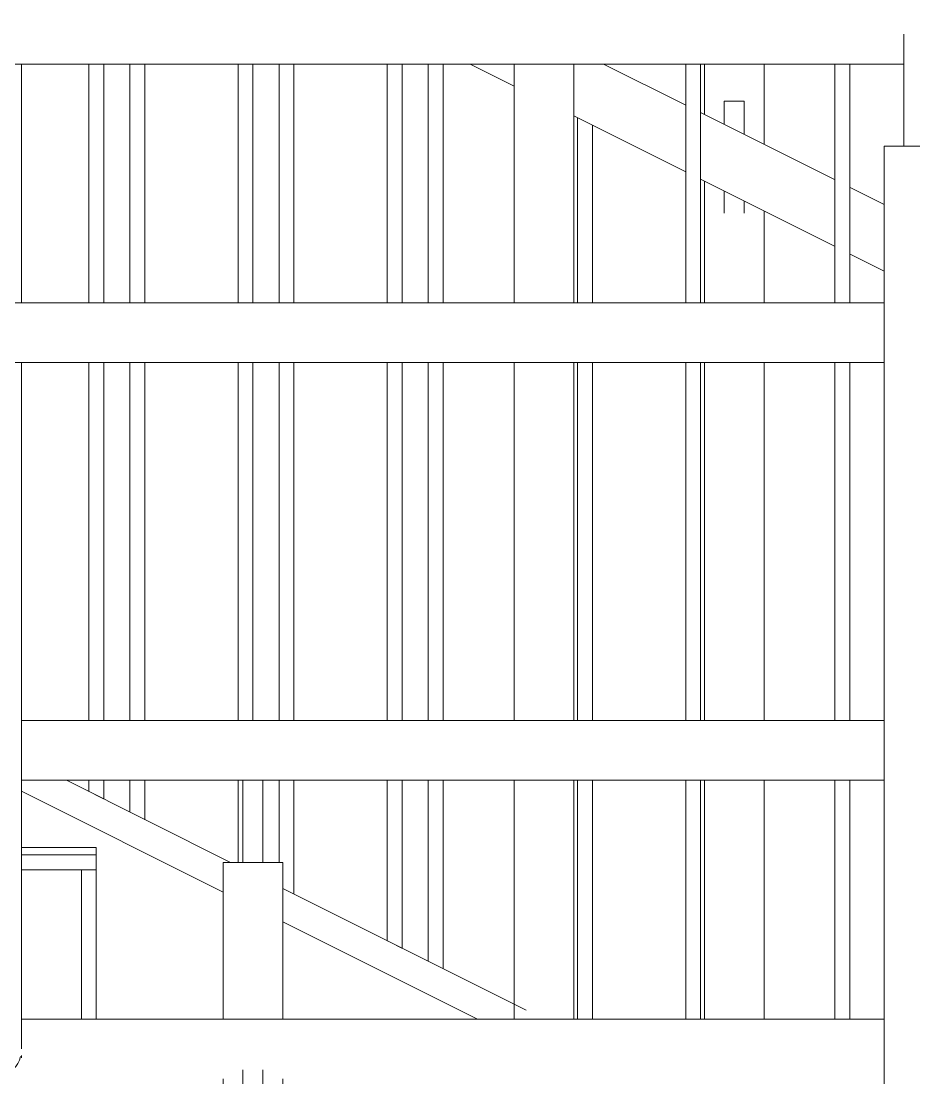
# Model space of a CAD drawing. Header units: millimetres. Extents: x -515342 to 330399, y -224905 to 507333.
# Drawn here: x 327708 to 328306, y 1718 to 2427 of the extents above; entities that cross this region are included whole.
import ezdxf

# ---------------------------------------------------------------- set-up
doc = ezdxf.new("R2010")
doc.units = ezdxf.units.MM
doc.layers.get('0').update_dxf_attribs({"lineweight": 0})
for name, color, linetype, lineweight in [('Лестницы', 7, 'Continuous', 0), ('Ограждение', 7, 'Continuous', 0), ('Стены внутренние', 7, 'Continuous', 0)]:
    doc.layers.add(name, color=color, linetype=linetype, lineweight=lineweight)

# ---------------------------------------------------------------- blocks, each defined once
blk = doc.blocks.new('Ограждение - АР_Ограждение_Балясина_D40 доп поручень 700-V172-О_АР_Эскиз_Фасад 1-12 копия 1')
at = {"layer": 'Ограждение'}
for p, q in [((104976.25, 323.33), (104976.25, 275)), ((104962.91, 275), (104962.91, -680)), ((104962.91, 275), (104982.91, 275)), ((104982.91, 275), (105002.91, 275))]:
    blk.add_line(p, q, dxfattribs=at)
at = {"layer": 'Ограждение', "flags": 128}
blk.add_lwpolyline([(104976.25, 350), (104976.25, 349.98), (104976.25, 349.91), (104976.25, 349.81), (104976.25, 349.66), (104976.25, 349.47), (104976.25, 349.24), (104976.25, 348.96), (104976.25, 348.65), (104976.25, 348.29), (104976.25, 347.89), (104976.25, 347.46), (104976.25, 346.99), (104976.25, 346.48), (104976.25, 345.93), (104976.25, 345.34), (104976.25, 344.72), (104976.25, 344.07), (104976.25, 343.38), (104976.25, 342.66), (104976.25, 341.91), (104976.25, 341.13), (104976.25, 340.32), (104976.25, 339.49), (104976.25, 338.63), (104976.25, 337.74), (104976.25, 336.83), (104976.25, 335.9), (104976.25, 334.95), (104976.25, 333.98), (104976.25, 333), (104976.25, 331.99), (104976.25, 330.98), (104976.25, 329.95), (104976.25, 328.91), (104976.25, 327.87), (104976.25, 326.81), (104976.25, 325.75), (104976.25, 324.69), (104976.25, 323.62), (104976.25, 323.33)], dxfattribs=at)
blk = doc.blocks.new('Ограждение - Ограждение-9721698-О_АР_Эскиз_Фасад 1-12 копия 1')
blk.add_blockref('Ограждение - АР_Ограждение_Балясина_D40 доп поручень 700-V172-О_АР_Эскиз_Фасад 1-12 копия 1', (0, 0))
blk = doc.blocks.new('Тип верхнего поручня - Верхний поручень_Внутренний_-9721743-О_АР_Эскиз_Фасад 1-12 копия 1')
at = {"layer": 'Ограждение'}
for p, q in [((104010, 829.9), (104010, 370)), ((104050, 370), (104050, 829.9)), ((104345, 330), (104345, 170)), ((104385, 170), (104385, 330))]:
    blk.add_line(p, q, dxfattribs=at)
at = {"layer": 'Ограждение', "flags": 128}
blk.add_lwpolyline([(104010, 830), (104010, 829.98), (104010, 829.9)], dxfattribs=at)
blk = doc.blocks.new('Тип перил - Перила_Внутренний_-9721764-О_АР_Эскиз_Фасад 1-12 копия 1')
at = {"layer": 'Ограждение'}
for p, q in [((104010, 330), (104010, 170)), ((104050, 170), (104050, 330)), ((104345, 130), (104345, 37.23)), ((104385, -329.78), (104385, 130)), ((104345, 22.92), (104345, -20.37)), ((104345, -34.68), (104345, -77.97)), ((104345, -92.28), (104345, -135.57)), ((104345, -149.88), (104345, -193.17)), ((104345, -208.47), (104345, -250.77)), ((104345, -265.08), (104345, -307.37)), ((104345, -322.68), (104345, -329.78)), ((104345, -329.78), (104345, -329.94)), ((104385, -329.94), (104385, -329.78))]:
    blk.add_line(p, q, dxfattribs=at)
for start, end in [(195, 251.07206), (288.92794, 345)]:
    blk.add_arc((104365, -330), 20, start, end, dxfattribs=at)
blk = doc.blocks.new('Тип верхнего поручня - Верхний поручень_Внутренний_-9721785-О_АР_Эскиз_Фасад 1-12 копия 1')
at = {"layer": 'Ограждение'}
blk.add_line((104269.58, 330), (104976.25, 330), dxfattribs=at)
blk = doc.blocks.new('Тип перил - Перила_Внутренний_-9721806-О_АР_Эскиз_Фасад 1-12 копия 1')
at = {"layer": 'Ограждение'}
for p, q in [((104962.99, 170), (104282.91, 170)), ((104282.91, 130), (104963.02, 130))]:
    blk.add_line(p, q, dxfattribs=at)
blk = doc.blocks.new('Ограждение - АР_Ограждение_Балясина_D40 доп поручень 700-V197-О_АР_Эскиз_Фасад 1-12 копия 1')
at = {"layer": 'Ограждение'}
for p, q in [((104533.33, -156.67), (104533.33, -205)), ((104546.67, -205), (104546.67, -156.67)), ((104520, -205), (104520, -310.03)), ((104520, -205), (104540, -205)), ((104540, -205), (104560, -205)), ((104560, -310.05), (104560, -205)), ((104533.33, -344.14), (104533.33, -378.33)), ((104546.67, -378.33), (104546.67, -344.14)), ((104520, -350), (104520, -530)), ((104560, -530), (104560, -350))]:
    blk.add_line(p, q, dxfattribs=at)
at = {"layer": 'Ограждение', "flags": 128}
for points in [[(104533.33, -156.67), (104533.33, -155.6), (104533.33, -154.54), (104533.33, -153.47), (104533.33, -152.42), (104533.33, -151.37), (104533.33, -150.33)], [(104546.67, -150.05), (104546.67, -151.09), (104546.67, -152.13), (104546.67, -153.19), (104546.67, -154.25), (104546.67, -155.31), (104546.67, -156.38), (104546.67, -156.67)], [(104533.33, -378.33), (104533.33, -379.4), (104533.33, -380.46), (104533.33, -381.53), (104533.33, -382.58), (104533.33, -383.63), (104533.33, -384.67), (104533.33, -385.7), (104533.33, -386.72), (104533.33, -387.73), (104533.33, -388.72), (104533.33, -389.69), (104533.33, -390.65), (104533.33, -391.58), (104533.33, -392.5), (104533.33, -393.39), (104533.33, -394.26), (104533.33, -395.1), (104533.33, -395.92), (104533.33, -396.7), (104533.33, -397.46), (104533.33, -398.19), (104533.33, -398.89), (104533.33, -399.55), (104533.33, -400.18), (104533.33, -400.77), (104533.33, -401.33), (104533.33, -401.85), (104533.33, -402.34), (104533.33, -402.78), (104533.33, -403.19), (104533.33, -403.55), (104533.33, -403.88), (104533.33, -404.17), (104533.33, -404.41), (104533.33, -404.61), (104533.33, -404.77), (104533.33, -404.89), (104533.33, -404.97), (104533.33, -405)], [(104546.67, -405), (104546.67, -404.98), (104546.67, -404.91), (104546.67, -404.81), (104546.67, -404.66), (104546.67, -404.47), (104546.67, -404.24), (104546.67, -403.96), (104546.67, -403.65), (104546.67, -403.29), (104546.67, -402.89), (104546.67, -402.46), (104546.67, -401.99), (104546.67, -401.48), (104546.67, -400.93), (104546.67, -400.34), (104546.67, -399.72), (104546.67, -399.07), (104546.67, -398.38), (104546.67, -397.66), (104546.67, -396.91), (104546.67, -396.13), (104546.67, -395.32), (104546.67, -394.49), (104546.67, -393.63), (104546.67, -392.74), (104546.67, -391.83), (104546.67, -390.9), (104546.67, -389.95), (104546.67, -388.98), (104546.67, -388), (104546.67, -386.99), (104546.67, -385.98), (104546.67, -384.95), (104546.67, -383.91), (104546.67, -382.87), (104546.67, -381.81), (104546.67, -380.75), (104546.67, -379.69), (104546.67, -378.62), (104546.67, -378.33)]]:
    blk.add_lwpolyline(points, dxfattribs=at)
at = {"layer": 'Ограждение'}
for points, knots in [([(104534.11, -408.13), (104533.97, -407.86), (104533.69, -407.22), (104533.44, -406.31), (104533.34, -405.45), (104533.33, -404.85), (104533.35, -404.5), (104533.36, -404.4)], [0.345128, 0.345128, 0.345128, 0.345128, 0.3888889, 0.4444444, 0.4791667, 0.5138889, 0.5283723, 0.5283723, 0.5283723, 0.5283723]), ([(104544.29, -410.1), (104544.22, -410.16), (104543.77, -410.53), (104542.42, -411.35), (104541.01, -411.65), (104540, -411.67)], [0.7777778, 0.7777778, 0.7777778, 0.7777778, 0.7916667, 0.8611111, 1, 1, 1, 1]), ([(104546.65, -404.56), (104546.66, -404.8), (104546.67, -405.3), (104546.6, -406.03), (104546.4, -406.96), (104546.13, -407.66), (104545.91, -408.09)], [0.4791667, 0.4791667, 0.4791667, 0.4791667, 0.5138889, 0.5486111, 0.5833333, 0.6527778, 0.6527778, 0.6527778, 0.6527778])]:
    blk.add_open_spline(points, degree=3, knots=knots, dxfattribs=at)
blk.add_open_spline([(104540, -411.67), (104539.19, -411.66), (104537.67, -411.39), (104536.3, -410.6), (104535.71, -410.1)], degree=3, dxfattribs=at)
blk = doc.blocks.new('Ограждение - Ограждение-9726409-О_АР_Эскиз_Фасад 1-12 копия 1')
blk.add_blockref('Ограждение - АР_Ограждение_Балясина_D40 доп поручень 700-V197-О_АР_Эскиз_Фасад 1-12 копия 1', (0, 0))
blk = doc.blocks.new('Тип верхнего поручня - Верхний поручень_Внутренний_-9726612-О_АР_Эскиз_Фасад 1-12 копия 1')
at = {"layer": 'Ограждение'}
for p, q in [((104962.91, -110), (104415, -110)), ((104415, -150), (104962.91, -150))]:
    blk.add_line(p, q, dxfattribs=at)
at = {"layer": 'Ограждение', "flags": 128}
for points in [[(104385, -110), (104386.32, -110), (104387.98, -110), (104389.69, -110), (104391.43, -110), (104393.22, -110), (104395.03, -110), (104396.88, -110), (104398.76, -110), (104400.66, -110), (104402.59, -110), (104404.54, -110), (104406.5, -110), (104408.48, -110), (104410.47, -110), (104412.46, -110), (104414.46, -110), (104415, -110)], [(104415, -150), (104413, -150), (104411, -150), (104409.01, -150), (104407.03, -150), (104405.07, -150), (104403.11, -150), (104401.18, -150), (104399.27, -150), (104397.39, -150), (104395.53, -150), (104393.7, -150), (104391.91, -150), (104390.16, -150), (104388.44, -150), (104386.77, -150), (104385.14, -150)]]:
    blk.add_lwpolyline(points, dxfattribs=at)
blk = doc.blocks.new('Тип перил - Перила_Внутренний_-9726625-О_АР_Эскиз_Фасад 1-12 копия 1')
at = {"layer": 'Ограждение'}
blk.add_line((104962.91, -310), (104415, -310), dxfattribs=at)
at = {"layer": 'Ограждение', "flags": 128}
blk.add_lwpolyline([(104385, -310), (104386.32, -310), (104387.98, -310), (104389.69, -310), (104391.43, -310), (104393.22, -310), (104395.03, -310), (104396.88, -310), (104398.76, -310), (104400.66, -310), (104402.59, -310), (104404.54, -310), (104406.5, -310), (104408.48, -310), (104410.47, -310), (104412.46, -310), (104414.46, -310), (104415, -310)], dxfattribs=at)
blk = doc.blocks.new('Ограждение - АР_Ограждение_Балясина_10-10261096-О_АР_Эскиз_Фасад 1-12 копия 1')
at = {"layer": 'Ограждение'}
for p, q in [((104430, 330), (104430, 170)), ((104440, 170), (104440, 330)), ((104430, 130), (104430, -110)), ((104440, -110.01), (104440, 130)), ((104430, -150), (104430, -157.5)), ((104440, -162.5), (104440, -150))]:
    blk.add_line(p, q, dxfattribs=at)
at = {"layer": 'Ограждение', "flags": 128}
for points in [[(104430, -157.5), (104430.13, -157.56), (104431.09, -158.05), (104432.83, -158.92), (104435, -160)], [(104435, -160), (104437.17, -161.08), (104438.91, -161.95), (104439.87, -162.44)]]:
    blk.add_lwpolyline(points, dxfattribs=at)
blk = doc.blocks.new('Ограждение - АР_Ограждение_Балясина_10-V216-О_АР_Эскиз_Фасад 1-12 копия 1')
at = {"layer": 'Ограждение'}
for p, q in [((104530, 330), (104530, 170)), ((104540, 170), (104540, 330.23)), ((104530, 130), (104530, -110.04)), ((104540, -110.04), (104540, 130.23)), ((104530, -150), (104530, -205))]:
    blk.add_line(p, q, dxfattribs=at)
blk = doc.blocks.new('Ограждение - АР_Ограждение_Балясина_10-V217-О_АР_Эскиз_Фасад 1-12 копия 1')
at = {"layer": 'Ограждение'}
for p, q in [((104630, 330.2), (104630, 170)), ((104640, 170), (104640, 330.2)), ((104630, 130.2), (104630, -110.07)), ((104640, -110.07), (104640, 130.2)), ((104630, -150), (104630, -257.5)), ((104640, -262.5), (104640, -150))]:
    blk.add_line(p, q, dxfattribs=at)
at = {"layer": 'Ограждение', "flags": 128}
for points in [[(104630, -257.5), (104630.13, -257.56), (104631.09, -258.05), (104632.83, -258.92), (104635, -260)], [(104635, -260), (104637.17, -261.08), (104638.91, -261.95), (104639.87, -262.44)]]:
    blk.add_lwpolyline(points, dxfattribs=at)
blk = doc.blocks.new('Ограждение - АР_Ограждение_Балясина_D40 доп поручень 700_900-10028975-О_АР_Эскиз_Фасад 1-12 копия 1')
at = {"layer": 'Ограждение'}
for p, q in [((104715, 330.17), (104715, 170)), ((104755, 170), (104755, 330.16)), ((104715, 130.17), (104715, -110.1)), ((104755, -110.11), (104755, 130.16)), ((104715, -150), (104715, -310.1)), ((104755, -310.11), (104755, -150))]:
    blk.add_line(p, q, dxfattribs=at)
blk = doc.blocks.new('Ограждение - АР_Ограждение_Балясина_10-V218-О_АР_Эскиз_Фасад 1-12 копия 1')
at = {"layer": 'Ограждение'}
for p, q in [((104830, 330.14), (104830, 170)), ((104840, 170), (104840, 330.13)), ((104830, 130.14), (104830, -110.13)), ((104840, -110.14), (104840, 130.13)), ((104830, -150), (104830, -310.13)), ((104840, -310.14), (104840, -150))]:
    blk.add_line(p, q, dxfattribs=at)
blk = doc.blocks.new('Ограждение - АР_Ограждение_Балясина_10-V219-О_АР_Эскиз_Фасад 1-12 копия 1')
at = {"layer": 'Ограждение'}
for p, q in [((104930, 330.1), (104930, 170)), ((104940, 170), (104940, 330.1)), ((104930, 130.1), (104930, -110.17)), ((104940, -110.17), (104940, 130.1)), ((104930, -150), (104930, -310.17)), ((104940, -310.17), (104940, -150))]:
    blk.add_line(p, q, dxfattribs=at)
blk = doc.blocks.new('Ограждение - Ограждение-9728431-О_АР_Эскиз_Фасад 1-12 копия 1')
at = {"layer": 'Ограждение'}
for p, q in [((104525, -205), (104415, -150)), ((104385, -157.36), (104520.02, -224.87)), ((104723.2, -304.1), (104560, -222.5)), ((104560, -244.86), (104690.46, -310.09))]:
    blk.add_line(p, q, dxfattribs=at)
for name in ['Ограждение - АР_Ограждение_Балясина_10-10261096-О_АР_Эскиз_Фасад 1-12 копия 1', 'Ограждение - АР_Ограждение_Балясина_10-V216-О_АР_Эскиз_Фасад 1-12 копия 1', 'Ограждение - АР_Ограждение_Балясина_10-V217-О_АР_Эскиз_Фасад 1-12 копия 1', 'Ограждение - АР_Ограждение_Балясина_D40 доп поручень 700_900-10028975-О_АР_Эскиз_Фасад 1-12 копия 1', 'Ограждение - АР_Ограждение_Балясина_10-V218-О_АР_Эскиз_Фасад 1-12 копия 1', 'Ограждение - АР_Ограждение_Балясина_10-V219-О_АР_Эскиз_Фасад 1-12 копия 1']:
    blk.add_blockref(name, (0, 0))
blk = doc.blocks.new('Тип перил - Перила_Внутренний_-9728893-О_АР_Эскиз_Фасад 1-12 копия 1')
at = {"layer": 'Ограждение'}
for p, q in [((104685.56, 330), (104715, 315.28)), ((104830.13, 302.44), (104775, 330)), ((104930.13, 252.44), (104839.87, 297.56)), ((104755.41, 295.07), (104830.13, 257.72)), ((104839.87, 252.84), (104930.13, 207.72)), ((104962.94, 236.03), (104939.87, 247.56)), ((104939.87, 202.84), (104962.97, 191.29))]:
    blk.add_line(p, q, dxfattribs=at)
blk = doc.blocks.new('Ограждение - АР_Ограждение_Балясина_10-V255-О_АР_Эскиз_Фасад 1-12 копия 1')
at = {"layer": 'Ограждение'}
for p, q in [((104457.5, 170), (104457.5, 330)), ((104467.5, 330), (104467.5, 170)), ((104457.5, -110.01), (104457.5, 130)), ((104467.5, 130), (104467.5, -110.02)), ((104457.5, -171.25), (104457.5, -150)), ((104467.5, -150), (104467.5, -176.25)), ((104467.5, -176.25), (104467.37, -176.19))]:
    blk.add_line(p, q, dxfattribs=at)
blk = doc.blocks.new('Ограждение - АР_Ограждение_Балясина_10-V256-О_АР_Эскиз_Фасад 1-12 копия 1')
at = {"layer": 'Ограждение'}
for p, q in [((104557.5, 170), (104557.5, 330.22)), ((104567.5, 330.22), (104567.5, 170)), ((104557.5, -110.05), (104557.5, 130.22)), ((104567.5, 130.22), (104567.5, -110.05)), ((104557.5, -205), (104557.5, -150)), ((104567.5, -150), (104567.5, -226.25)), ((104567.5, -226.25), (104567.37, -226.19))]:
    blk.add_line(p, q, dxfattribs=at)
blk = doc.blocks.new('Ограждение - АР_Ограждение_Балясина_10-V257-О_АР_Эскиз_Фасад 1-12 копия 1')
at = {"layer": 'Ограждение'}
for p, q in [((104657.5, 170), (104657.5, 330.19)), ((104667.5, 330.19), (104667.5, 170)), ((104657.5, -110.08), (104657.5, 130.19)), ((104667.5, 130.19), (104667.5, -110.08)), ((104657.5, -271.25), (104657.5, -150)), ((104667.5, -150), (104667.5, -276.25)), ((104667.5, -276.25), (104667.37, -276.19))]:
    blk.add_line(p, q, dxfattribs=at)
blk = doc.blocks.new('Ограждение - АР_Ограждение_Балясина_10-V258-О_АР_Эскиз_Фасад 1-12 копия 1')
at = {"layer": 'Ограждение'}
for p, q in [((104757.5, 170), (104757.5, 294.03)), ((104767.5, 289.03), (104767.5, 170)), ((104757.5, -110.11), (104757.5, 130.16)), ((104767.5, 130.16), (104767.5, -110.11)), ((104757.5, -310.11), (104757.5, -150)), ((104767.5, -150), (104767.5, -310.11))]:
    blk.add_line(p, q, dxfattribs=at)
blk = doc.blocks.new('Ограждение - АР_Ограждение_Балясина_D40 доп поручень 700_900-10261106-О_АР_Эскиз_Фасад 1-12 копия 1')
at = {"layer": 'Ограждение'}
for p, q in [((104842.5, 296.25), (104842.5, 330.13)), ((104882.5, 330.12), (104882.5, 276.25)), ((104855.83, 289.58), (104855.83, 305.2)), ((104862.5, 305.2), (104855.83, 305.2)), ((104869.17, 305.2), (104862.5, 305.2)), ((104869.17, 305.2), (104869.17, 282.92)), ((104842.5, 170), (104842.5, 251.53)), ((104882.5, 231.53), (104882.5, 170)), ((104842.5, -110.14), (104842.5, 130.13)), ((104882.5, 130.12), (104882.5, -110.15)), ((104842.5, -310.14), (104842.5, -150)), ((104882.5, -150), (104882.5, -310.15))]:
    blk.add_line(p, q, dxfattribs=at)
at = {"layer": 'Ограждение', "flags": 128}
for points in [[(104855.83, 230.2), (104855.83, 230.22), (104855.83, 230.3), (104855.83, 230.42), (104855.83, 230.58), (104855.83, 230.8), (104855.83, 231.06), (104855.83, 231.37), (104855.83, 231.72), (104855.83, 232.12), (104855.83, 232.57), (104855.83, 233.06), (104855.83, 233.59), (104855.83, 234.17), (104855.83, 234.78), (104855.83, 235.44), (104855.83, 236.14), (104855.83, 236.87), (104855.83, 237.65), (104855.83, 238.45), (104855.83, 239.3), (104855.83, 240.18), (104855.83, 241.09), (104855.83, 242.03), (104855.83, 242.99), (104855.83, 243.99), (104855.83, 245.01)], [(104869.17, 237.86), (104869.17, 237.08), (104869.17, 236.33), (104869.17, 235.62), (104869.17, 234.96), (104869.17, 234.33), (104869.17, 233.74), (104869.17, 233.2), (104869.17, 232.7), (104869.17, 232.24), (104869.17, 231.83), (104869.17, 231.46), (104869.17, 231.14), (104869.17, 230.86), (104869.17, 230.64), (104869.17, 230.46), (104869.17, 230.32), (104869.17, 230.24), (104869.17, 230.2)]]:
    blk.add_lwpolyline(points, dxfattribs=at)
blk = doc.blocks.new('Ограждение - Ограждение-9728925-О_АР_Эскиз_Фасад 1-12 копия 1')
for name in ['Ограждение - АР_Ограждение_Балясина_10-V255-О_АР_Эскиз_Фасад 1-12 копия 1', 'Ограждение - АР_Ограждение_Балясина_10-V256-О_АР_Эскиз_Фасад 1-12 копия 1', 'Ограждение - АР_Ограждение_Балясина_10-V257-О_АР_Эскиз_Фасад 1-12 копия 1', 'Ограждение - АР_Ограждение_Балясина_D40 доп поручень 700_900-10261106-О_АР_Эскиз_Фасад 1-12 копия 1', 'Ограждение - АР_Ограждение_Балясина_10-V258-О_АР_Эскиз_Фасад 1-12 копия 1']:
    blk.add_blockref(name, (0, 0))
blk = doc.blocks.new('СД_Люблино_Фасады_rvt-1-О_АР_Эскиз_Фасад 1-12 копия 1')
at = {"layer": 'Лестницы'}
for p, q in [((104385, -200), (104435, -200)), ((104435, -210), (104435, -200)), ((104385, -210), (104425, -210)), ((104435, -210), (104385, -210)), ((104425, -310), (104425, -210)), ((104435, -210), (104425, -210)), ((104425, -210), (104425, -310)), ((104435, -310.01), (104435, -210)), ((104385, -335.92), (104385, -334.45)), ((104385, -335.92), (104385, -334.45))]:
    blk.add_line(p, q, dxfattribs=at)
at = {"layer": 'Стены внутренние'}
for p, q in [((104435, -195), (104385, -195)), ((104435, -200), (104435, -195))]:
    blk.add_line(p, q, dxfattribs=at)
at = {"layer": 'Ограждение', "lineweight": 9}
for name in ['Ограждение - Ограждение-9728925-О_АР_Эскиз_Фасад 1-12 копия 1', 'Ограждение - Ограждение-9728431-О_АР_Эскиз_Фасад 1-12 копия 1', 'Ограждение - Ограждение-9721698-О_АР_Эскиз_Фасад 1-12 копия 1', 'Тип верхнего поручня - Верхний поручень_Внутренний_-9721785-О_АР_Эскиз_Фасад 1-12 копия 1', 'Тип верхнего поручня - Верхний поручень_Внутренний_-9721743-О_АР_Эскиз_Фасад 1-12 копия 1', 'Тип перил - Перила_Внутренний_-9728893-О_АР_Эскиз_Фасад 1-12 копия 1', 'Тип перил - Перила_Внутренний_-9721806-О_АР_Эскиз_Фасад 1-12 копия 1', 'Тип перил - Перила_Внутренний_-9721764-О_АР_Эскиз_Фасад 1-12 копия 1', 'Тип верхнего поручня - Верхний поручень_Внутренний_-9726612-О_АР_Эскиз_Фасад 1-12 копия 1', 'Ограждение - Ограждение-9726409-О_АР_Эскиз_Фасад 1-12 копия 1', 'Тип перил - Перила_Внутренний_-9726625-О_АР_Эскиз_Фасад 1-12 копия 1']:
    blk.add_blockref(name, (0, 0), dxfattribs=at)

msp = doc.modelspace()

# ---------------------------------------------------------------- block references
msp.add_blockref('СД_Люблино_Фасады_rvt-1-О_АР_Эскиз_Фасад 1-12 копия 1', (223323.3997, 2067.7355))

doc.saveas('drawing.dxf')
